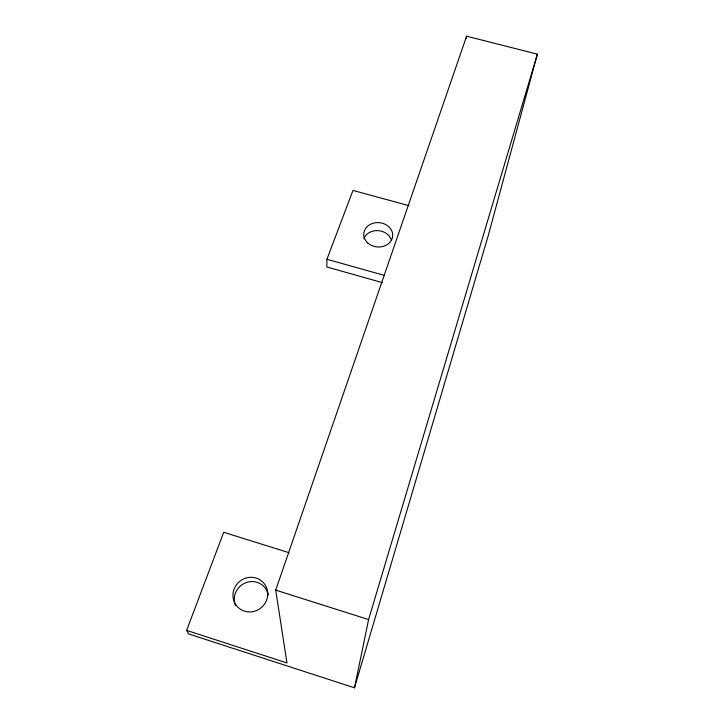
<?xml version="1.0" encoding="UTF-8"?>
<svg xmlns="http://www.w3.org/2000/svg" width="724" height="724" viewBox="0 0 724 724"><rect width="100%" height="100%" fill="white"/><g stroke="black" fill="none" stroke-linecap="round" stroke-linejoin="round"><path stroke-width="1.09" d="M409.051 205.707L352.977 190.412L326.94 259.273L326.832 266.984L382.317 282.604M466.211 38.417L466.609 36.2L537.38 54.155L488.193 235.807L354.488 687.8L188.62 633.943L186.62 630.387L223.716 532.276L288.985 552.684M354.488 687.8L368.597 619.572L537.38 54.155M186.62 630.387L286.966 662.94L275.708 590.123L466.609 36.2M326.94 259.273L384.607 275.464M275.708 590.123L368.597 619.572M235.4 605.454A17.448 16.779 -43.9 0 1 246.676 582.413A17.448 16.779 -43.9 0 1 268.206 594.838M363.792 238.829A14.317 12.082 5.3 0 1 377.865 230.621A14.317 12.082 5.3 0 1 391.367 240.187M367.792 242.965A14.498 12.181 5.3 0 0 392.146 238.567A14.498 12.181 5.3 0 0 374.77 222.865A14.498 12.181 5.3 0 0 367.792 242.965M253.545 611.527A17.702 17.014 -42.6 0 0 263.572 582.856A17.702 17.014 -42.6 0 0 233.961 589.508A17.702 17.014 -42.6 0 0 253.545 611.527"/></g></svg>
